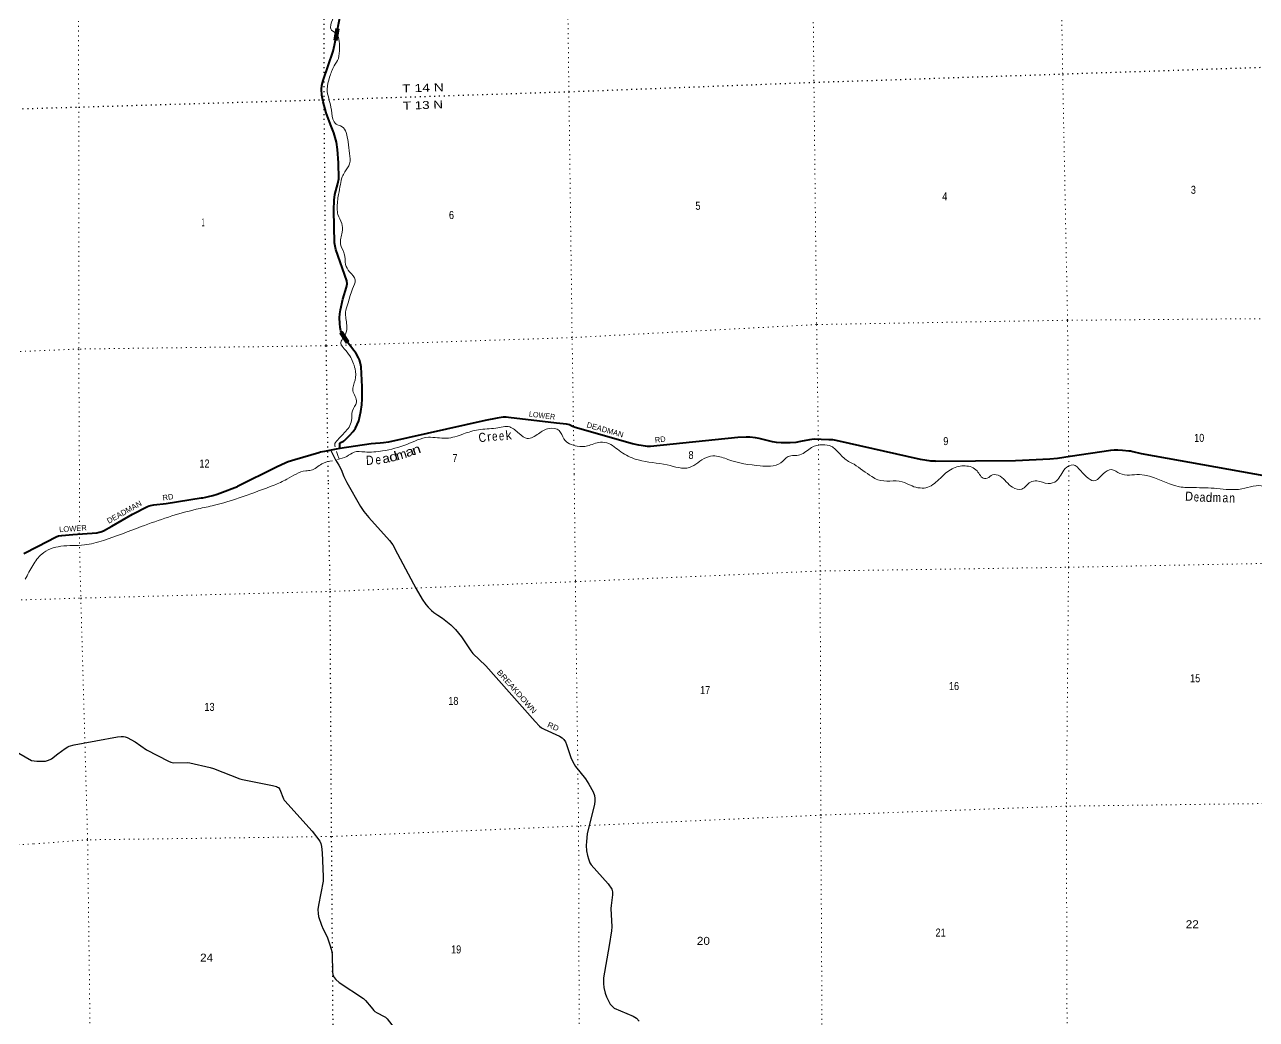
# Model space of a CAD drawing. Header units: feet. Extents: x 751810 to 1010326, y -353855 to -161247.
# Drawn here: x 819402 to 846344, y -317453 to -295704 of the extents above; entities that cross this region are included whole.
import ezdxf
from ezdxf.enums import TextEntityAlignment as Align

# ---------------------------------------------------------------- set-up
doc = ezdxf.new("R2010")
doc.units = ezdxf.units.FT
doc.header["$LTSCALE"] = 70
doc.linetypes.add('DOTTED', pattern=[1.5, 0.3, -1.2])
for name, color, linetype, lineweight in [('26', 7, 'Continuous', 40), ('29', 7, 'Continuous', 25), ('39', 7, 'Continuous', 13), ('6', 7, 'DOTTED', 25), ('61', 7, 'Continuous', 13), ('7', 7, 'DOTTED', 13)]:
    doc.layers.add(name, color=color, linetype=linetype, lineweight=lineweight)
for name, color, linetype in [('27', 7, 'Continuous'), ('30', 7, 'Continuous'), ('41', 7, 'Continuous')]:
    doc.layers.add(name, color=color, linetype=linetype)

msp = doc.modelspace()

# ---------------------------------------------------------------- linework, layer by layer
at = {"layer": '26'}
for points in [[(826296.73, -304974.96), (826293.4, -304873.38), (826297.08, -304857.2), (826312.07, -304842.76), (826371.08, -304816.4), (826388.93, -304804.76), (826507.48, -304690.86), (826589.67, -304597.31), (826637.08, -304527.37), (826710.27, -304365.34), (826756.99, -304165.18), (826778.29, -304017.34), (826787.67, -303886.3), (826788.75, -303621.01), (826764.73, -303185.42), (826751.76, -303109.87), (826728.31, -303035.41), (826705, -302985.66), (826650.61, -302896.09), (826482.13, -302666.49), (826400.04, -302559.86), (826344.39, -302469.55), (826319.6, -302401.45), (826304.06, -302325.66), (826294.32, -302239.95), (826288.88, -302116.56), (826294.27, -302024.94), (826308.66, -301939.74), (826363.95, -301705.28), (826443.19, -301442.05), (826453.82, -301368.48), (826449.67, -301302.88), (826211.38, -300622.42), (826183.02, -300474.63), (826166.2, -299763.22), (826176.21, -299545.4), (826189.97, -299418.94), (826256.03, -299174.43), (826272.11, -299078.91), (826270.98, -298728.72), (826246.52, -298435.18), (826220.7, -298276.2), (826162.82, -298072.99), (826093.25, -297888.43), (825997.07, -297631.75), (825930.42, -297395.03), (825902.05, -297245.97), (825895.01, -297111.92), (825903.85, -297033.01), (825929.43, -296926.66), (826148.07, -296283.66), (826182.15, -296150.02), (826330.29, -295368.89)], [(839325.28, -305247.19), (839221.5, -305244.89), (839184.88, -305242.84), (839136.08, -305236.53), (839001.09, -305213.79), (837151.63, -304797.14), (837076.7, -304784.98), (836992.39, -304778.99), (836823.45, -304775.18), (836673.5, -304770.91), (836570.39, -304783.55), (836370.26, -304818.78), (836269.13, -304837.76), (836149.9, -304848.47), (835952.89, -304847.38), (835849.51, -304842.45), (835757.39, -304826.11), (835472.21, -304754.75), (835387.71, -304736.9), (835262.46, -304725.79), (835181.42, -304722.83), (835001.27, -304730.34), (833089.21, -304925.72), (833028.27, -304925.72), (832979.04, -304918.68), (832838.39, -304897.57), (832701.16, -304866.62), (831442.11, -304509.64), (831408.41, -304499.98), (831384.97, -304490.6), (831318.16, -304456.59), (831292.37, -304447.2), (831255.46, -304439.83), (831037.82, -304417.11), (829985.46, -304290.52), (829935.66, -304288.29), (829907.53, -304287.12), (829872.64, -304288.01), (829740.74, -304310.76), (829478.68, -304361.63), (827363.7, -304831.52), (827249.53, -304850.95), (827181.4, -304856.23), (827074.89, -304860.34), (826982.78, -304871.28), (826296.73, -304974.96)], [(826296.73, -304974.96), (826215.8, -304987.19), (825959.25, -305037.69)], [(825959.25, -305037.69), (825875.75, -305054.12), (825835.72, -305062.96), (825310.95, -305217.29), (825166.47, -305262.33), (825114.9, -305283.44), (824908.86, -305376.38), (824059.46, -305801.62)], [(839325.28, -305247.19), (841077.35, -305232.24), (841824.56, -305200.75), (841995.31, -305185.9), (842270.5, -305139.05)], [(842270.5, -305139.05), (843160.92, -305004.78), (843236.89, -304999.47), (843315.6, -305000.9), (843416.28, -305008.43), (843551.22, -305019.14), (843588.53, -305024.1), (843638.93, -305034.66), (843821.65, -305081.6)], [(843821.65, -305081.6), (847358.5, -305712.89), (847528.93, -305740.25), (847615.41, -305743.66), (847716.39, -305740.25), (847924.26, -305723.54), (848909.6, -305657.34), (848973.82, -305661.34), (848992.2, -305665.94)], [(819386.52, -307264.27), (819681.27, -307117.75), (820095.15, -306902.33), (820143.41, -306883.75), (820213.94, -306872.61), (820453.06, -306848.63), (820983.25, -306812.26), (821029.65, -306802.98), (821068.62, -306791.83), (821126.16, -306769.55), (821308.24, -306670.65), (821764.61, -306403.7), (822087.55, -306238.41), (822123.75, -306222.63), (822157.12, -306217.09), (822230.46, -306203.13), (822498.48, -306170.91), (823264.25, -306052.7), (823301.84, -306046.67), (823368.18, -306034.13), (823420.62, -306023.46), (823516.66, -305998.85), (823615.03, -305970.99), (823668.85, -305950.56), (824059.46, -305801.62)]]:
    msp.add_lwpolyline(points, dxfattribs=at)
at = {"layer": '29'}
for points in [[(826099.37, -305011.87), (826200.11, -305217.51), (826271.44, -305338.54), (826329.97, -305442.87), (826351.07, -305488.61), (826383.97, -305581.35), (826452.58, -305715.39)], [(826452.58, -305715.39), (826748.24, -306243.22), (826820.45, -306350.47), (826932.01, -306483.77), (827380.2, -306980.68), (827458.69, -307081.01), (827559.57, -307273.75), (827968.02, -308041.85), (828099.23, -308266.4), (828176.15, -308378.97), (828230.9, -308443.35), (828302.42, -308516.81), (828356.37, -308560.45), (828442.59, -308614.58), (828541.19, -308679.91), (828721.66, -308826.17), (828828.17, -308928.02), (828960.24, -309089.32), (829162.22, -309394.37), (829205.86, -309451.02), (829490.86, -309724.92), (830566.44, -310941.28), (830667.17, -311046.12), (830708.5, -311078.28), (830764.05, -311110.89), (831101.27, -311258.34), (831160.78, -311298.82), (831197.51, -311335.58), (831229.66, -311383.82), (831257.21, -311441.25), (831352.18, -311726.69), (831393.81, -311824.9), (831454.49, -311925.26), (831673.29, -312197.04), (831741.64, -312307.34), (831840.34, -312480.39), (831865.62, -312555.45), (831872.5, -312624.36), (831877.09, -312679.5), (831868.68, -312749.62), (831710.2, -313395.04), (831689.99, -313566.25), (831686.55, -313648.96), (831693.71, -313770.35), (831711.81, -313871.79), (831732.47, -313943.01), (831764.61, -314030.3), (831793.24, -314073.79), (832162.86, -314492.36), (832243.3, -314606.93), (832263.96, -314664.36), (832262.35, -314729.3), (832230.68, -314965.3), (832227.48, -315028.57), (832244.46, -315429.35), (832240.49, -315515.88), (832190.29, -315837.75), (832065.9, -316548.7), (832060.8, -316669.89), (832067.69, -316754.89), (832099.83, -316881.24), (832128.61, -316957.99), (832212.33, -317117.86), (832251.36, -317166.11), (832300.62, -317206.94), (832711.68, -317382.06), (832782.41, -317428.81), (832844.84, -317494.62)], [(819552.98, -311795.19), (819669.03, -311811.23), (819793, -311811.23), (819859.58, -311806.64), (819905.12, -311795.42), (819958.3, -311772.18), (819988.15, -311753.8), (820126.97, -311645.93), (820291.69, -311528.32), (820350.9, -311491.91), (820376.15, -311480.42), (820483.74, -311452.24), (821436.84, -311273.67), (821516.05, -311266.77), (821562.26, -311267.92), (821598.7, -311273.67), (821644.62, -311289.75), (821820.33, -311383.39), (822066.31, -311561.69), (822545.76, -311808.92), (822598.56, -311831.89), (822654.09, -311840.95), (822963.61, -311838.79), (823018.87, -311842.5), (823464.11, -311946.76), (823533.79, -311968.69), (824105.81, -312192.56), (824170.51, -312210.26), (824825.9, -312342.47), (824909.36, -312362.56), (824935.2, -312372.9), (824951.84, -312385.54), (824969.63, -312405.07), (824986.28, -312429.18), (825063.77, -312627.9), (825080.11, -312657.56), (825094.76, -312678.44), (825694.25, -313337.1), (825857.31, -313556.08), (825879.38, -313608.86), (825895.45, -313670.89), (825909.3, -313812.52), (825934.48, -314327.92), (825934.48, -314387.65), (825930.41, -314432.61), (825827.73, -314952.78), (825815.18, -315050.59), (825820.84, -315136.57), (825832.32, -315203.19), (825895.99, -315396.89), (825933.34, -315481.16), (826018.06, -315651.31), (826073.38, -315800.49), (826112.41, -315938.32), (826126.02, -316033.11), (826134.22, -316418.46), (826143.41, -316473.6), (826154.68, -316507.88), (826175.55, -316540.22), (826212.28, -316581.57), (826285.23, -316647.19), (826811.51, -316997.4), (826858.52, -317041.73), (826979.24, -317187.37), (827043.39, -317259.29), (827064.05, -317277.67), (827111.23, -317308.5), (827268.02, -317388.61), (827295.94, -317408.61), (827330.37, -317443.07), (827488.2, -317640.2)], [(819138.39, -311553.95), (819552.98, -311795.19)]]:
    msp.add_lwpolyline(points, dxfattribs=at)
at = {"layer": '39'}
for points in [[(829694.81, -291307.28), (829560.35, -291397.23), (829401.44, -291473.71), (829207.98, -291534.94), (829000.71, -291606.59), (828609.5, -291799.63), (828421.06, -291901.01), (828367.49, -292011.08), (828249.45, -292114.71), (828106.61, -292314.53), (827937.58, -292563.26), (827686.51, -292874.17), (827569.68, -293015.95), (827308.68, -293060.72), (827220.9, -293195.57), (827025.35, -293415.91), (826926.43, -293561.35), (826797.23, -293701.51), (826687.08, -293798.9), (826703.13, -293879.04), (826571.97, -294021.26), (826511.74, -294105.32), (826342.29, -294325.01), (826326.83, -294512.64), (826302.15, -294815.27), (826233.82, -295141.15), (826170.25, -295497.11), (826100.95, -295702.2), (826099.17, -295792.85), (826208.17, -295892.8), (826275.68, -296021.97), (826286.53, -296217), (826264.03, -296445.08), (826171.58, -296608.48), (826073.04, -296850.55), (826019.29, -297115.65), (826103.31, -297506.16), (826145.99, -297768.84), (826215.11, -297881.87), (826345.06, -297934.99), (826432.66, -298063.66), (826475.95, -298269.95), (826510.34, -298522.78), (826509.83, -298746.28), (826407.74, -298926.02), (826348.1, -299034.23), (826309.9, -299196.27), (826269.06, -299414.74), (826238.5, -299723.56), (826255.85, -299856.01), (826337, -300049.27), (826347.75, -300240.28), (826312.13, -300506.94), (826393.59, -300712.28), (826423.46, -300945.08), (826509.95, -301110.02), (826634.85, -301284.07), (826573.43, -301482.92), (826470.85, -301805.63), (826423.15, -301990.05), (826448.34, -302277.34), (826421.02, -302473.32), (826353.2, -302575.7), (826321.59, -302679.17), (826394.68, -302790.09), (826515.11, -302946.13), (826628.59, -303227.17), (826630.84, -303480.8), (826580.16, -303707.58), (826633.46, -303831.07), (826660.7, -303957.23), (826570.96, -304148.74), (826554.13, -304362.59), (826401.75, -304622.12), (826243.02, -304787.18), (826187.06, -304894.21), (826197.03, -304932.1)], [(826246.82, -305209.19), (826446.82, -305144.47), (826607.34, -305051.85), (826840.41, -305048.01), (827231.77, -305024.09), (827758.91, -304882), (828233.46, -304727.13), (828627.93, -304747.42), (828999.47, -304653.53), (829328.83, -304560.7), (829709.85, -304524.95), (830012.78, -304501.24), (830217.33, -304645.1), (830394.83, -304751.38), (830641.53, -304648.54), (830871.81, -304532.02), (831096.13, -304580.75), (831197.13, -304763.45), (831488.41, -304919.22), (831711.43, -304915.63), (831994.79, -304832.01), (832180.54, -304865.6), (832483.11, -305071.42), (832824.51, -305221.91), (833458.34, -305330.82), (833944.15, -305387.08), (834314.57, -305166.37), (834500.69, -305133.51), (834786.01, -305210.91), (835491.58, -305350.82), (835718.54, -305354.95), (835943.64, -305286.53), (836101.06, -305149.7), (836361.4, -305110.94), (836616.71, -304949.5), (836856.42, -304889.12), (837048.24, -304924.57), (837224.97, -305081.21), (837422.19, -305253.43), (837543.5, -305312.45)], [(824859.06, -305772.84), (825136.59, -305644.49), (825552.09, -305458.89), (825668.4, -305447.91), (825900.15, -305309.21), (826139.23, -305241.21)], [(826226.92, -305037.8), (826250.84, -305125.54), (826284.72, -305197.34)], [(837543.5, -305312.45), (837935.91, -305587.37), (838064.5, -305655.77), (838596.97, -305698.94), (838812.53, -305790.72), (839158.17, -305819.8), (839431.7, -305617.38), (839687.28, -305417.55), (839975.54, -305351.74), (840235.83, -305462.22), (840393.92, -305630.46), (840457.76, -305622.34), (840575.34, -305545.94), (840736.71, -305576.98), (841009.59, -305820.11), (841213.27, -305857.84), (841400.47, -305708.62), (841543.81, -305681.79), (841788.14, -305736.34), (841974.47, -305677.87), (842159.63, -305411.79), (842335.19, -305331.49), (842503.9, -305459.07), (842825.85, -305672.38), (842993.17, -305527.84), (843176.24, -305433.18), (843359.5, -305517.95), (843785.13, -305542.42), (844663.91, -305808.19), (844973.11, -305826.37), (845482.73, -305846.09), (846026.02, -305854.64), (846505.05, -305800.77), (846711.8, -305985.57), (847056.89, -306288.85), (847382.03, -306304.49), (847790.97, -306135.97), (848122.9, -306000.19), (848431.06, -305988.15), (849199.6, -306195.02), (849750.67, -306370.64), (850173.54, -306663.33), (850571.41, -306870.14), (850879.48, -307087.94), (850931.37, -307170.63)], [(824859.06, -305772.84), (824181.57, -306022.3), (823501.27, -306223.84), (823155.31, -306301.61), (821950.12, -306679.47), (821124.97, -306980.46), (820709.66, -307080.65), (820195.71, -307109.45), (819776.76, -307278.29), (819583.03, -307528.53), (819413.98, -307829.45)]]:
    msp.add_spline(points, degree=3, dxfattribs=at)
at = {"layer": '6'}
for points in [[(825806.74, -280241.14), (825810.73, -281190.77), (825876.12, -286603.2), (825937.4, -292011.7), (825946.57, -297345), (825993.09, -302725.68), (826039.04, -305730.32)], [(819043.32, -297550.57), (820585.81, -297505.78), (825946.57, -297345), (831306.98, -297170.12), (836666.65, -296965.07), (842107.26, -296782.14), (847429.41, -296604.2), (850533.22, -296468.03)], [(826039.04, -305730.32), (826076.61, -308097.67), (826109.37, -313455.13), (826150.27, -318757.89), (826217.61, -324130.36), (826269.92, -329531.53)]]:
    msp.add_lwpolyline(points, dxfattribs=at)
at = {"layer": '61'}
for p, q in [((826165.99, -296038.21), (826209.35, -295792)), ((826209.35, -295792), (826283.21, -295805.01)), ((826294.97, -302458.45), (826357.31, -302416.77)), ((826433.95, -302666.27), (826294.97, -302458.45))]:
    msp.add_line(p, q, dxfattribs=at)
for points in [[(826283.21, -295805.01), (826239.85, -296051.22), (826165.99, -296038.21)], [(826357.31, -302416.77), (826496.3, -302624.56), (826433.95, -302666.27)]]:
    msp.add_lwpolyline(points, dxfattribs=at)
for points in [[(826273.94, -295811.49), (826215.83, -295801.26), (826175.25, -296031.72), (826233.36, -296041.95)], [(826306.06, -302460.65), (826355.11, -302427.86), (826485.21, -302622.35), (826436.15, -302655.17)]]:
    msp.add_lwpolyline(points, close=True, dxfattribs=at)
at = {"layer": '7'}
for p, q in [((820602.86, -305925.75), (820598.96, -306585.94)), ((817018.01, -308328.36), (819427.19, -308279.41))]:
    msp.add_line(p, q, dxfattribs=at)
for points in [[(842239.42, -305140.19), (842214.2, -302167.35), (842107.26, -296782.14), (842019.37, -291354.18), (842033.71, -285996.13), (841999.09, -280609.1), (841976.81, -277997.56)], [(836617.26, -278246.58), (836694.93, -280782.56), (836613.43, -286188.61), (836611.35, -291554.4), (836666.65, -296965.07), (836725.14, -302260.89), (836771.01, -305340.67)], [(831423.18, -305535.46), (831377.51, -302546.18), (831306.98, -297170.12), (831238.81, -291808.1), (831214.16, -286336.27), (831165.93, -280967.71), (831149.31, -279137.29)], [(820481.53, -283082.1), (820514.84, -286824.4), (820564.87, -292265.4), (820585.81, -297505.78), (820585.9, -302797.03), (820602.86, -305925.75)], [(850738.77, -302000.02), (847684.35, -302122.6), (842214.2, -302167.35), (836725.14, -302260.89), (831377.51, -302546.18), (825993.09, -302725.68), (820585.9, -302797.03), (819233.04, -302853.14)], [(842239.42, -305140.19), (842236.13, -307568.44), (842188.11, -312791.44), (842205.03, -318270.37), (842205.27, -323556.31), (842279.52, -328954.76)], [(836956.58, -329153.97), (836843.96, -323746.69), (836847.84, -318406.18), (836817, -312988.18), (836802.94, -307650.27), (836771.01, -305340.67)], [(831423.18, -305535.46), (831449.1, -307882.74), (831519.47, -313226.88), (831533.94, -318576.87), (831512.46, -323930.05), (831643.73, -329354.86)], [(820597.6, -306815.24), (820631.57, -308242.38), (820780.06, -313527.54), (820848.43, -318871.75), (820911.82, -324187.89), (820938.07, -329704.82)], [(819427.19, -308279.41), (820631.57, -308242.38), (826076.61, -308097.67), (831449.1, -307882.74), (836802.94, -307650.27), (842236.13, -307568.44), (847650.47, -307463.03), (850937.82, -307357.42)], [(851133.03, -312611.09), (847639.65, -312719.09), (842188.11, -312791.44), (836817, -312988.18), (831493.38, -313225.71), (826109.37, -313455.13), (820780.06, -313527.54), (819618.12, -313615.59)], [(811243.8, -313953.17), (815379.19, -313822.27), (819618.12, -313615.59)]]:
    msp.add_lwpolyline(points, dxfattribs=at)

# ---------------------------------------------------------------- texts
at = {"layer": '27'}
for s, rotation, width, p in [('LOWER', 353.141, 0.95, (830427.47, -304273.19)), ('RD', 5.834, 0.85, (833192.98, -304844.75)), ('RD', 8.775, 0.9, (822428.75, -306111.51)), ('DEADMAN', 29.325, 1.05, (821243.49, -306619.21)), ('LOWER', 3.924, 0.9, (820161.55, -306802.56))]:
    msp.add_text(s, height=120, rotation=rotation, dxfattribs=dict(at, width=width)).set_placement(p)
msp.add_text('DEADMAN', height=120, rotation=344.17, dxfattribs=at).set_placement((831684.87, -304505.71))
at = {"layer": '30'}
for s, rotation, width, p in [('BREAKDOWN', 311.485, 1.15, (829721.61, -309872.75)), ('RD', 336.383, 1.1, (830822.66, -311054.79))]:
    msp.add_text(s, height=120, rotation=rotation, dxfattribs=dict(at, width=width)).set_placement(p)
at = {"layer": '41'}
for s, rotation, width, p in [('C', 7.342, 0.85, (829425.39, -304827.87)), ('e', 4.369, 0.8, (829693.21, -304800.57)), ('e', 1.5, 0.75, (829836.87, -304793.89)), ('a', 18.379, 1.25, (827853.54, -305134.56)), ('n', 18.867, 1.25, (828001.66, -305088.23)), ('D', 1.966, 0.85, (826955.04, -305328.33)), ('e', 3.394, 0.8, (827143.3, -305314.66)), ('a', 11.368, 1.1, (827325.53, -305283.76)), ('d', 15.682, 1.3, (827495.09, -305245.75)), ('m', 16.973, 1.05, (827669.55, -305198.55)), ('D', 357.159, 0.9, (844867.7, -306115.73)), ('e', 357.713, 0.75, (845029.49, -306128.86)), ('a', 357.713, 0.85, (845162.81, -306134.18)), ('d', 357.855, 0.95, (845305.88, -306139.68)), ('m', 358.762, 0.8, (845477.35, -306141.96)), ('a', 358.762, 0.85, (845664.52, -306148.23)), ('n', 359.435, 0.85, (845810.78, -306152.71))]:
    msp.add_text(s, height=200, rotation=rotation, dxfattribs=dict(at, width=width)).set_placement(p, align=Align.CENTER)
for s, rotation, p in [('r', 6.351, (829570.82, -304812.74)), ('k', 6.131, (829998.08, -304779.2))]:
    msp.add_text(s, height=200, rotation=rotation, dxfattribs=at).set_placement(p, align=Align.CENTER)
at = {"layer": '6'}
for s, width, p in [('T 14 N', 1.3, (827661.41, -297189)), ('T 13 N', 1.25, (827678.13, -297564.52))]:
    msp.add_text(s, height=175, rotation=1.869, dxfattribs=dict(at, width=width)).set_placement(p)
at = {"layer": '7'}
for s, width, p in [('3', 0.85, (844910.36, -299402.72)), ('5', 0.85, (834074.26, -299752.54)), ('4', 0.85, (839473.59, -299546.08)), ('6', 0.85, (828683.11, -299954.31)), ('1', 0.4, (823274.59, -300114.21)), ('10', 0.85, (844983.04, -304826.26)), ('9', 0.85, (839495.77, -304897.34)), ('12', 0.85, (823226.45, -305387.12)), ('7', 0.85, (828761.38, -305267.56)), ('8', 0.85, (833923.37, -305200.88)), ('16', 0.85, (839619.7, -310252.6)), ('15', 0.85, (844894.89, -310082.29)), ('17', 0.85, (834176.84, -310340.29)), ('13', 0.85, (823335.58, -310708.77)), ('18', 0.85, (828669.19, -310577.81)), ('21', 0.85, (839327.12, -315642.3)), ('22', 1.1, (844799.36, -315461.13)), ('20', 1.1, (834105.77, -315824.1)), ('24', 1.1, (823239.86, -316191.07)), ('19', 0.85, (828730.31, -316010.9))]:
    msp.add_text(s, height=175, dxfattribs=dict(at, width=width)).set_placement(p)

doc.saveas('drawing.dxf')
